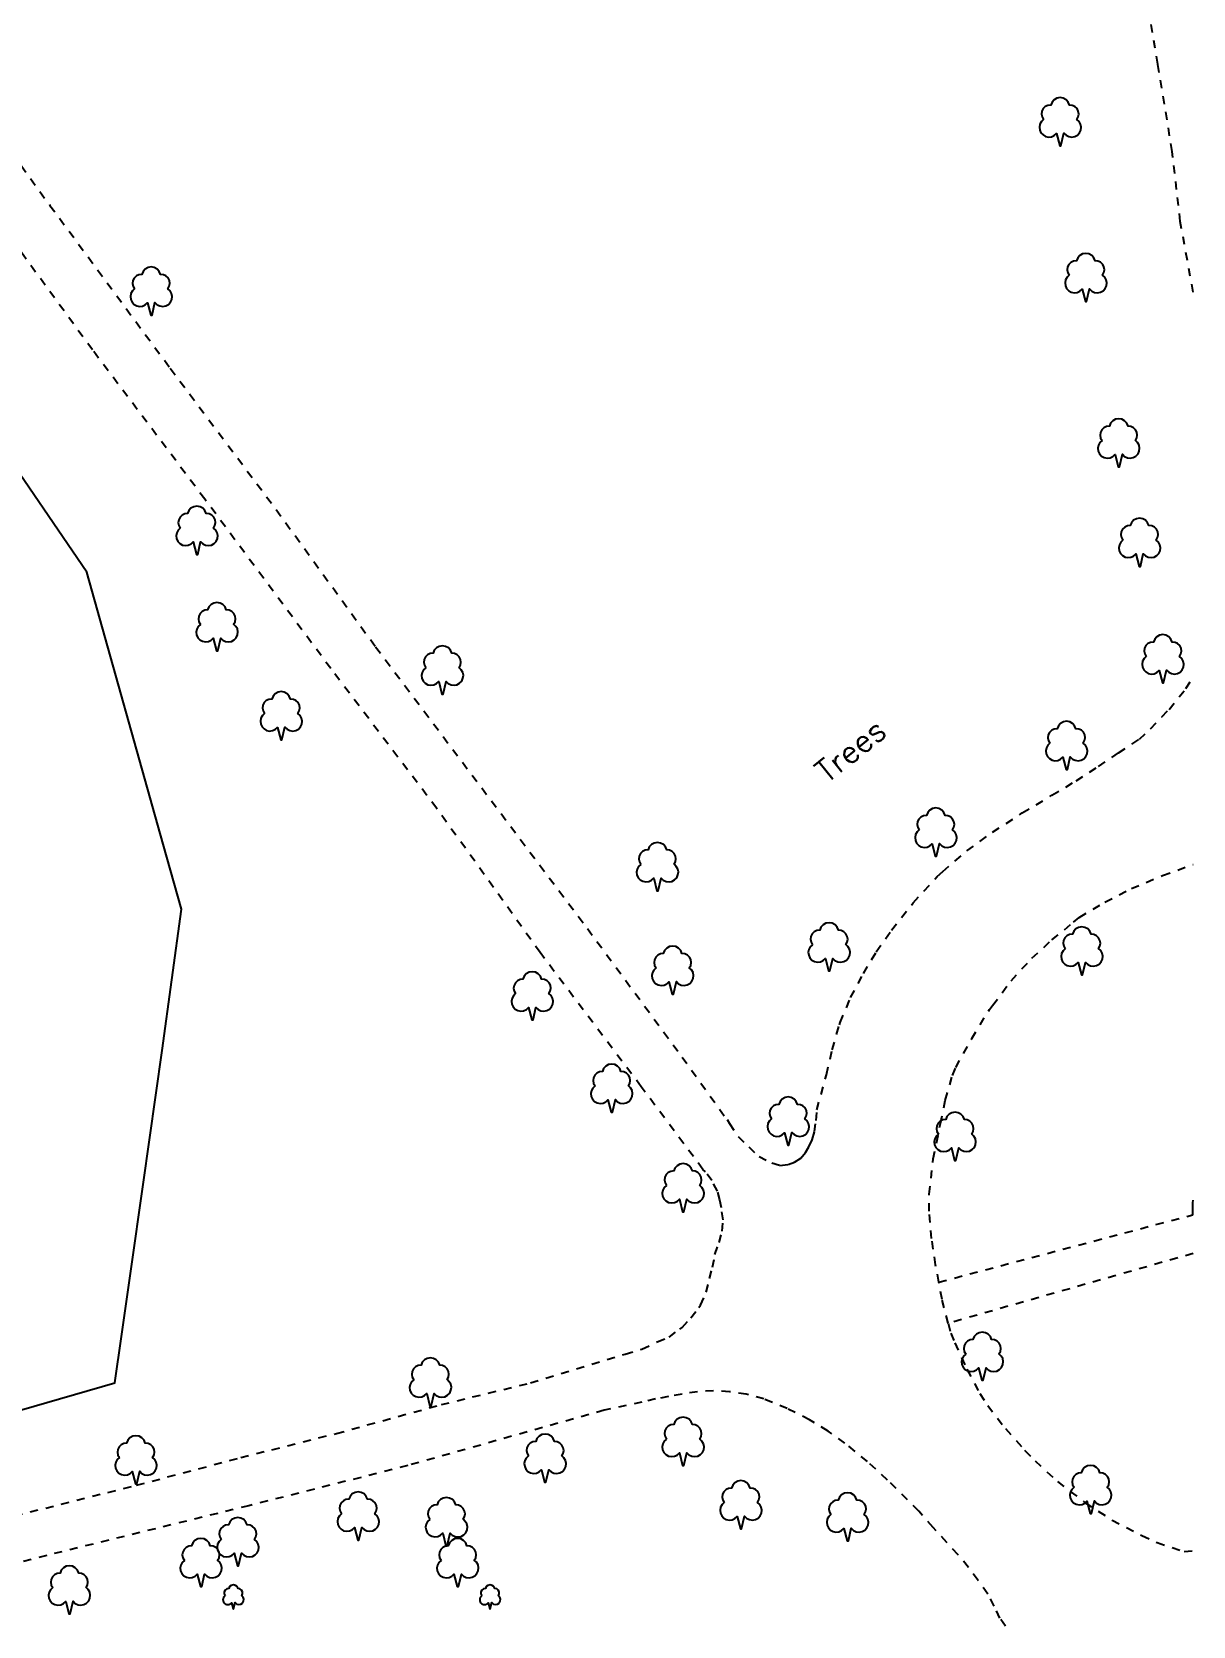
# Model space of a CAD drawing. Extents: x 428500 to 429165, y 435000 to 435500.
# Drawn here: x 428927.6 to 429000, y 435000 to 435099.3 of the extents above; entities that cross this region are included whole.
import ezdxf

# ---------------------------------------------------------------- set-up
doc = ezdxf.new("R2010")
doc.units = 0
doc.linetypes.add('DASHEDLINE', pattern=[1, 0.5, -0.5])
doc.layers.get('0').update_dxf_attribs({"color": 222})
for name, color, linetype in [('os_Block', 7, 'Continuous'), ('OS_LINE - Default', 8, 'Continuous'), ('OS_LINE - Edge', 8, 'DASHEDLINE'), ('OS_PT - Vegetation', 8, 'Continuous'), ('OS_SYMB_FILL - Vegetation', 8, 'Continuous'), ('OS_TEXT - General', 4, 'Continuous')]:
    doc.layers.add(name, color=color, linetype=linetype)
doc.styles.add('AutoTextStyle-2', font='')
doc.styles.get('AutoTextStyle-2').set_extended_font_data('romans-shx')

# ---------------------------------------------------------------- blocks, each defined once
blk = doc.blocks.new('nonconiferousTreesFillSymbol_#669966')
for points in [[(-1.874, 1.097), (-2.01, 0.969), (-2.099, 0.806), (-2.134, 0.623), (-2.112, 0.439), (-2.033, 0.27), (-1.906, 0.134), (-1.744, 0.043), (-1.561, 0.007), (-1.376, 0.028), (-1.207, 0.106), (-1.07, 0.232), (-1.069, 0.235), (-0.868, -0.539), (-0.788, -0.539), (-0.607, 0.244), (-0.607, 0.244), (-0.471, 0.113), (-0.301, 0.031), (-0.115, 0.007), (0.07, 0.041), (0.236, 0.131), (0.364, 0.269), (0.444, 0.439), (0.467, 0.626), (0.43, 0.811), (0.338, 0.975), (0.199, 1.102), (0.287, 1.259), (0.319, 1.436), (0.294, 1.615), (0.212, 1.775), (0.083, 1.901), (-0.08, 1.979), (-0.259, 2), (-0.259, 2), (-0.336, 2.184), (-0.469, 2.331), (-0.644, 2.427), (-0.84, 2.461), (-1.036, 2.427), (-1.211, 2.331), (-1.344, 2.184), (-1.421, 2), (-1.601, 1.978), (-1.764, 1.9), (-1.893, 1.773), (-1.975, 1.611), (-1.999, 1.431), (-1.964, 1.254), (-1.874, 1.097)], [(0.663, -1.113), (0.648, -1.124), (0.634, -1.136), (0.62, -1.148), (0.608, -1.162), (0.596, -1.176), (0.585, -1.192), (0.575, -1.207), (0.566, -1.224), (0.558, -1.241), (0.551, -1.258), (0.545, -1.276), (0.54, -1.294), (0.537, -1.312), (0.535, -1.331), (0.533, -1.349), (0.533, -1.368), (0.534, -1.387), (0.537, -1.405), (0.54, -1.424), (0.545, -1.442), (0.55, -1.459), (0.557, -1.477), (0.565, -1.494), (0.574, -1.51), (0.584, -1.526), (0.595, -1.541), (0.607, -1.556), (0.619, -1.569), (0.633, -1.582), (0.647, -1.594), (0.662, -1.605), (0.678, -1.615), (0.694, -1.624), (0.711, -1.633), (0.729, -1.64), (0.746, -1.645), (0.764, -1.65), (0.783, -1.654), (0.801, -1.656), (0.82, -1.658), (0.838, -1.658), (0.857, -1.657), (0.876, -1.655), (0.894, -1.651), (0.912, -1.647), (0.93, -1.641), (0.947, -1.635), (0.964, -1.627), (0.981, -1.618), (0.997, -1.608), (1.012, -1.597), (1.027, -1.586), (1.04, -1.573), (1.053, -1.559), (1.065, -1.545), (1.066, -1.544), (1.167, -1.931), (1.194, -1.931), (1.297, -1.539), (1.297, -1.539), (1.395, -1.623), (1.52, -1.657), (1.647, -1.636), (1.753, -1.564), (1.819, -1.453), (1.832, -1.324), (1.79, -1.203), (1.7, -1.11), (1.754, -0.997), (1.752, -0.871), (1.695, -0.759), (1.595, -0.684), (1.471, -0.661), (1.413, -0.542), (1.309, -0.46), (1.181, -0.431), (1.052, -0.46), (0.948, -0.542), (0.89, -0.661), (0.766, -0.684), (0.665, -0.76), (0.608, -0.873), (0.608, -0.999), (0.663, -1.113)]]:
    blk.add_lwpolyline(points)
blk = doc.blocks.new('positionedNonconiferousTreeSymbol_#669966')
blk.add_lwpolyline([(-1.074, 0.097), (-1.21, -0.031), (-1.299, -0.194), (-1.334, -0.377), (-1.312, -0.561), (-1.233, -0.73), (-1.106, -0.866), (-0.944, -0.957), (-0.761, -0.993), (-0.576, -0.972), (-0.407, -0.894), (-0.27, -0.768), (-0.269, -0.765), (-0.068, -1.539), (0.012, -1.539), (0.193, -0.756), (0.193, -0.756), (0.329, -0.887), (0.499, -0.969), (0.685, -0.993), (0.87, -0.959), (1.036, -0.869), (1.164, -0.731), (1.244, -0.561), (1.267, -0.374), (1.23, -0.189), (1.138, -0.025), (0.999, 0.102), (1.087, 0.259), (1.119, 0.436), (1.094, 0.615), (1.012, 0.775), (0.883, 0.901), (0.72, 0.979), (0.541, 1), (0.541, 1), (0.464, 1.184), (0.331, 1.331), (0.156, 1.427), (-0.04, 1.461), (-0.236, 1.427), (-0.411, 1.331), (-0.544, 1.184), (-0.621, 1), (-0.801, 0.978), (-0.964, 0.9), (-1.093, 0.773), (-1.175, 0.611), (-1.199, 0.431), (-1.164, 0.254), (-1.074, 0.097)])
blk = doc.blocks.new('se2835se')
at = {"layer": 'OS_LINE - Default'}
blk.add_lwpolyline([(428880.15, 435000), (428889.35, 435002.6), (428904.45, 435007), (428917.55, 435010.75), (428932.79, 435015.15), (428933.2, 435018.05), (428933.8, 435022.1), (428934.55, 435027.5), (428935.75, 435035.85), (428936.95, 435044.65), (428935.8, 435048.7), (428931.05, 435065.65), (428925.35, 435073.95), (428920.9, 435072.65), (428896.85, 435065.85), (428879.35, 435061), (428869.1, 435058), (428841.55, 435050.15), (428796.2, 435037.55), (428775.45, 435031.65), (428763.05, 435028.15), (428755.4, 435014.15), (428747.55, 435000)], dxfattribs=at)
at = {"layer": 'OS_LINE - Edge'}
for points in [[(429000, 435083.1), (428999.2, 435087.5), (428998.7, 435091.85), (428997.8, 435097.3), (428996.65, 435104)], [(428922.25, 435097.45), (428928.75, 435088.5), (428936.25, 435078.35), (428942.85, 435069.55), (428949.05, 435061), (428962.25, 435043.45), (428968.15, 435035.45), (428970.95, 435031.55), (428971.1, 435031.3), (428971.65, 435030.5), (428972.3, 435029.85), (428972.95, 435029.25), (428973.75, 435028.85), (428974.25, 435028.7), (428974.75, 435028.75), (428975.15, 435028.9), (428975.55, 435029.15), (428975.85, 435029.5), (428976.05, 435029.85), (428976.25, 435030.3), (428976.4, 435030.8), (428976.5, 435031.5), (428976.55, 435032.15), (428977.15, 435034.35), (428977.5, 435035.9), (428977.95, 435037.45), (428978, 435037.6), (428978.65, 435039.15), (428979.45, 435040.65), (428980.25, 435042), (428981.2, 435043.35), (428982.55, 435045.05), (428984.05, 435046.7), (428984.4, 435047), (428985.9, 435048.3), (428987.5, 435049.45), (428989.35, 435050.65), (428991.2, 435051.75), (428992.7, 435052.65), (428994.1, 435053.55), (428995.35, 435054.4), (428996.65, 435055.25), (428997.35, 435055.9), (428998.05, 435056.65), (428998.5, 435057.1), (428999.55, 435058.4), (429000, 435059.15)], [(428921.7, 435005.65), (428934.15, 435008.78), (428940.65, 435010.5), (428946.6, 435012), (428953.15, 435013.8), (428958.7, 435015.15), (428964.6, 435016.95), (428965.65, 435017.25), (428966.6, 435017.7), (428967.35, 435018), (428968, 435018.5), (428968.15, 435018.6), (428968.7, 435019.2), (428969.2, 435019.85), (428969.3, 435020), (428969.65, 435020.8), (428969.85, 435021.65), (428970.05, 435022.35), (428970.2, 435023.15), (428970.45, 435023.9), (428970.65, 435024.6), (428970.7, 435025.3), (428970.6, 435026.05), (428970.5, 435026.55), (428970.35, 435027.1), (428970, 435027.75), (428969.6, 435028.3), (428969.45, 435028.45), (428965.6, 435033.6), (428959.3, 435041.95), (428952.85, 435050.95), (428946.25, 435059.65), (428938.4, 435070.2), (428931.4, 435079.5), (428924.2, 435089.35)], [(428984.15, 435021.425), (428983.95, 435022.5), (428983.7, 435024.15), (428983.55, 435025.85), (428983.55, 435026.9), (428983.8, 435029.1), (428984.25, 435031.3), (428984.55, 435032.75), (428985, 435034.3), (428985.2, 435034.8), (428986.2, 435036.6), (428987.3, 435038.4), (428987.5, 435038.65), (428988.65, 435040.2), (428989.95, 435041.6), (428991.2, 435042.75), (428992.55, 435043.85), (428992.9, 435044.15), (428994.5, 435045.1), (428996.15, 435045.95), (428998.1, 435046.75), (429000, 435047.45)], [(428984.15, 435021.425), (428999.985, 435025.62), (428999.973, 435025.989), (428999.985, 435026.376), (429000, 435026.532)], [(429000, 435023.208), (428984.74, 435018.862)], [(428984.74, 435018.862), (428984.35, 435020.35), (428984.15, 435021.425)], [(428984.74, 435018.862), (428984.9, 435018.25), (428985.15, 435017.65), (428985.9, 435016), (428986.7, 435014.5), (428987.2, 435013.75), (428988.3, 435012.3), (428989.5, 435010.95), (428990.15, 435010.3), (428991.55, 435009), (428993.25, 435007.7), (428994.95, 435006.6), (428996.8, 435005.65), (428997.75, 435005.2), (428999.45, 435004.65), (429000, 435004.7)], [(428988.3, 435000), (428987.95, 435000.5), (428987.6, 435001.25), (428987.2, 435002), (428986.6, 435002.85), (428986, 435003.65), (428985.35, 435004.45), (428984.65, 435005.2), (428983.8, 435006.15), (428982.9, 435007.15), (428980.95, 435009.1), (428979.7, 435010.25), (428978.3, 435011.4), (428977.25, 435012.15), (428976.1, 435012.85), (428974.7, 435013.55), (428973.25, 435014.15), (428972.15, 435014.45), (428971.1, 435014.6), (428970.1, 435014.65), (428969.1, 435014.6), (428968.15, 435014.45), (428967.3, 435014.3), (428966.5, 435014.15), (428965.65, 435013.95), (428963.3, 435013.45), (428951.05, 435010), (428941.15, 435007.5), (428928.55, 435004.4), (428918.4, 435001.8)]]:
    blk.add_lwpolyline(points, dxfattribs=at)
at = {"layer": 'OS_PT - Vegetation'}
for p in [(428991.75, 435093.75), (428993.35, 435084.05), (428935.1, 435083.2), (428995.4, 435073.75), (428937.95, 435068.3), (428996.7, 435067.55), (428939.2, 435062.3), (428998.15, 435060.3), (428953.25, 435059.6), (428943.2, 435056.75), (428992.15, 435054.9), (428984, 435049.5), (428966.65, 435047.35), (428977.35, 435042.35), (428993.1, 435042.1), (428967.6, 435040.9), (428958.85, 435039.3), (428963.8, 435033.55), (428974.8, 435031.5), (428985.2, 435030.55), (428968.25, 435027.35), (428986.9, 435016.85), (428952.5, 435015.25), (428968.25, 435011.55), (428934.15, 435010.4), (428959.65, 435010.5), (428993.65, 435008.55), (428971.85, 435007.6), (428948, 435006.9), (428953.5, 435006.55), (428978.5, 435006.85), (428940.5, 435005.3), (428930, 435002.3)]:
    blk.add_blockref('positionedNonconiferousTreeSymbol_#669966', p, dxfattribs=at)
at = {"layer": 'OS_SYMB_FILL - Vegetation'}
for p in [(428939, 435003), (428955, 435003)]:
    blk.add_blockref('nonconiferousTreesFillSymbol_#669966', p, dxfattribs=at)
at = {"layer": 'OS_TEXT - General', "insert": (428977.18, 435052.45), "char_height": 1.4, "attachment_point": 7, "rotation": 39.1, "style": 'AutoTextStyle-2'}
blk.add_mtext('Trees', dxfattribs=at)

msp = doc.modelspace()

# ---------------------------------------------------------------- block references
at = {"layer": 'os_Block'}
msp.add_blockref('se2835se', (0, 0), dxfattribs=at)

doc.saveas('drawing.dxf')
